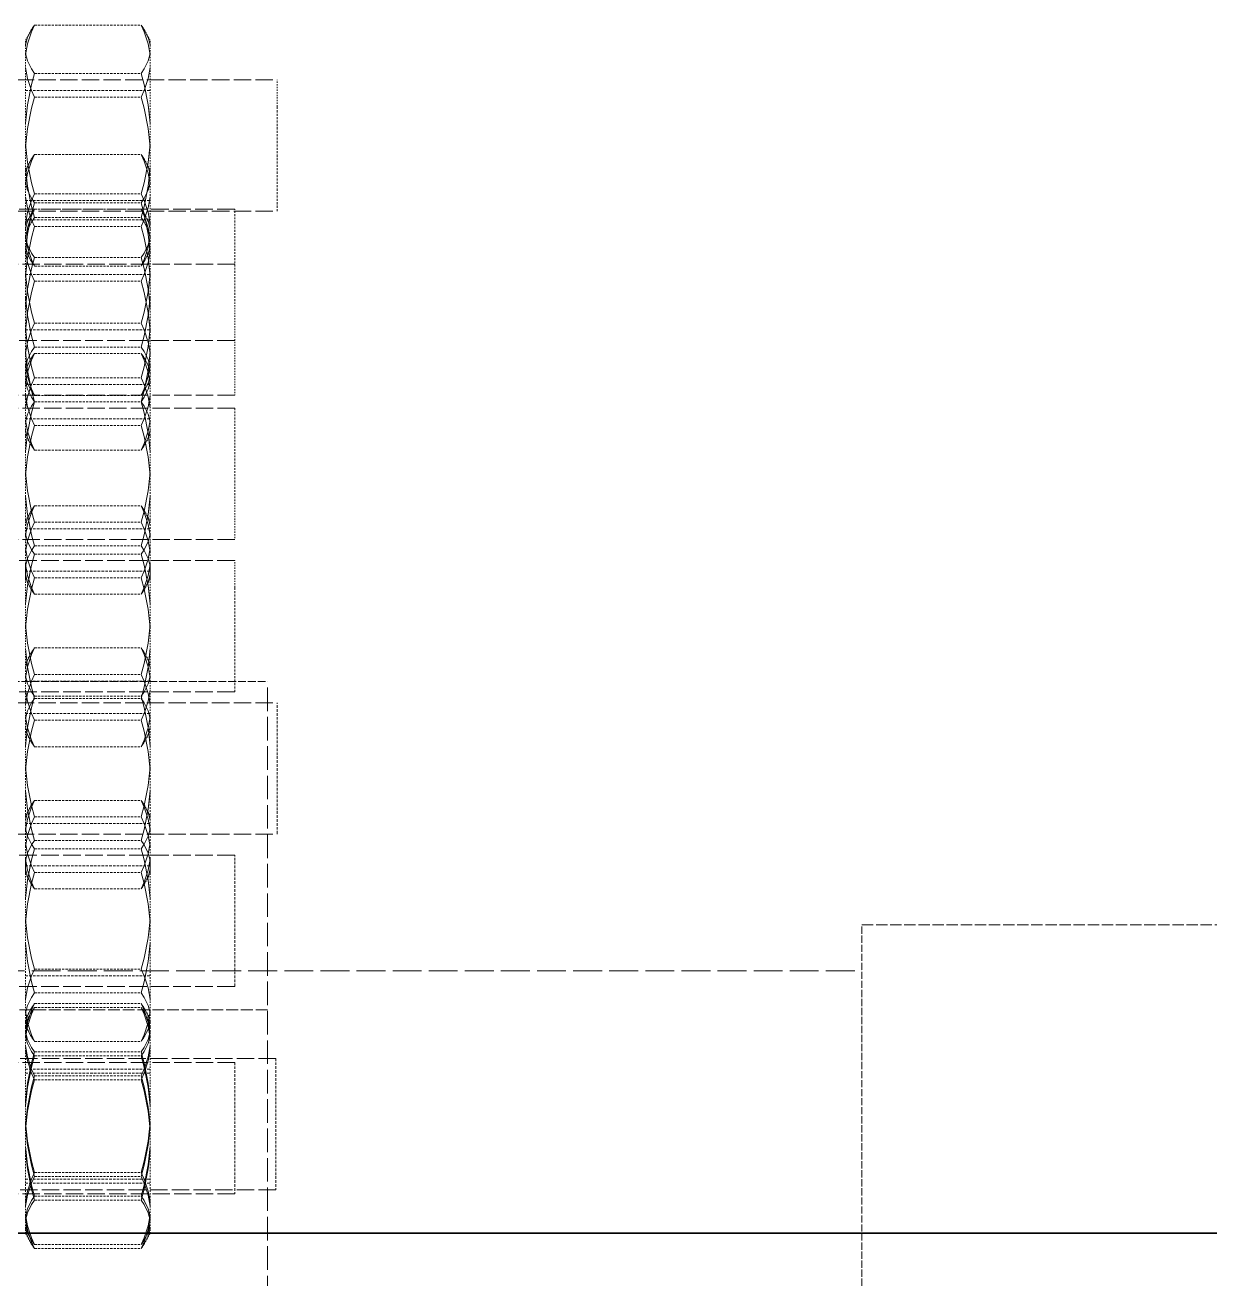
# Model space of a CAD drawing. Header units: millimetres. Extents: x 2913 to 35025, y 2470 to 25178.
# Drawn here: x 14624.5 to 14714.7, y 12056.4 to 12151.9 of the extents above; entities that cross this region are included whole.
import ezdxf

# ---------------------------------------------------------------- set-up
doc = ezdxf.new("R2010")
doc.units = ezdxf.units.MM
doc.linetypes.add('DASHED', pattern=[15, 12, -3])

# ---------------------------------------------------------------- blocks, each defined once
blk = doc.blocks.new('A$C637D7238')
at = {"color": 7, "linetype": 'DASHED', "lineweight": 13, "ltscale": 0.001316}
for p, q in [((224.858, 1364.913), (225.253, 1365.597)), ((234.358, 1364.913), (233.964, 1365.597)), ((224.858, 1355.057), (225.253, 1355.741)), ((234.358, 1355.057), (233.964, 1355.741)), ((224.858, 1350.887), (225.253, 1351.571)), ((234.358, 1350.887), (233.964, 1351.571)), ((224.858, 1348.833), (225.253, 1348.149)), ((234.358, 1348.833), (233.964, 1348.149)), ((224.858, 1339.902), (225.253, 1340.586)), ((234.358, 1339.902), (233.964, 1340.586)), ((224.858, 1338.977), (225.253, 1338.293)), ((234.358, 1338.977), (233.964, 1338.293)), ((224.858, 1334.807), (225.253, 1334.123)), ((234.358, 1334.807), (233.964, 1334.123)), ((224.858, 1328.286), (225.253, 1328.97)), ((234.358, 1328.286), (233.964, 1328.97)), ((224.858, 1323.822), (225.253, 1323.138)), ((234.358, 1323.822), (233.964, 1323.138)), ((224.858, 1317.459), (225.253, 1318.143)), ((234.358, 1317.459), (233.964, 1318.143)), ((224.858, 1312.206), (225.253, 1311.522)), ((234.358, 1312.206), (233.964, 1311.522)), ((224.858, 1305.841), (225.253, 1306.525)), ((234.358, 1305.841), (233.964, 1306.525)), ((224.858, 1301.378), (225.253, 1300.694)), ((234.358, 1301.378), (233.964, 1300.694)), ((224.858, 1290.36), (225.253, 1291.044)), ((224.858, 1290.055), (225.253, 1290.739)), ((234.358, 1290.36), (233.964, 1291.044)), ((234.358, 1290.055), (233.964, 1290.739)), ((224.858, 1289.76), (225.253, 1289.076)), ((234.358, 1289.76), (233.964, 1289.076)), ((224.858, 1274.28), (225.253, 1273.596)), ((224.858, 1273.975), (225.253, 1273.291)), ((234.358, 1274.28), (233.964, 1273.596)), ((234.358, 1273.975), (233.964, 1273.291))]:
    blk.add_line(p, q, dxfattribs=at)
at = {"color": 7, "linetype": 'DASHED', "lineweight": 13, "ltscale": 0.013529}
for p, q in [((225.55, 1366.051), (233.667, 1366.051)), ((225.55, 1362.367), (233.667, 1362.367)), ((225.55, 1360.557), (233.667, 1360.557)), ((225.55, 1356.195), (233.667, 1356.195)), ((225.55, 1353.189), (233.667, 1353.189)), ((225.55, 1352.511), (233.667, 1352.511)), ((225.55, 1352.026), (233.667, 1352.026)), ((225.55, 1351.379), (233.667, 1351.379)), ((225.55, 1350.701), (233.667, 1350.701)), ((225.55, 1348.342), (233.667, 1348.342)), ((225.55, 1347.694), (233.667, 1347.694)), ((225.55, 1346.531), (233.667, 1346.531)), ((225.55, 1343.333), (233.667, 1343.333)), ((225.55, 1341.523), (233.667, 1341.523)), ((225.55, 1341.04), (233.667, 1341.04)), ((225.55, 1339.163), (233.667, 1339.163)), ((225.55, 1337.839), (233.667, 1337.839)), ((225.55, 1337.356), (233.667, 1337.356)), ((225.55, 1337.353), (233.667, 1337.353)), ((225.55, 1335.546), (233.667, 1335.546)), ((225.55, 1333.669), (233.667, 1333.669)), ((225.55, 1329.425), (233.667, 1329.425)), ((225.55, 1328.178), (233.667, 1328.178)), ((225.55, 1326.368), (233.667, 1326.368)), ((225.55, 1325.74), (233.667, 1325.74)), ((225.55, 1323.93), (233.667, 1323.93)), ((225.55, 1322.684), (233.667, 1322.684)), ((225.55, 1318.597), (233.667, 1318.597)), ((225.55, 1316.562), (233.667, 1316.562)), ((225.55, 1314.913), (233.667, 1314.913)), ((225.55, 1314.752), (233.667, 1314.752)), ((225.55, 1313.103), (233.667, 1313.103)), ((225.55, 1311.068), (233.667, 1311.068)), ((225.55, 1306.979), (233.667, 1306.979)), ((225.55, 1305.734), (233.667, 1305.734)), ((225.55, 1303.924), (233.667, 1303.924)), ((225.55, 1303.295), (233.667, 1303.295)), ((225.55, 1301.485), (233.667, 1301.485)), ((225.55, 1300.24), (233.667, 1300.24)), ((225.55, 1294.116), (233.667, 1294.116)), ((225.55, 1292.306), (233.667, 1292.306)), ((225.55, 1291.498), (233.667, 1291.498)), ((225.55, 1291.193), (233.667, 1291.193)), ((225.55, 1288.622), (233.667, 1288.622)), ((225.55, 1287.814), (233.667, 1287.814)), ((225.55, 1287.509), (233.667, 1287.509)), ((225.55, 1286.004), (233.667, 1286.004)), ((225.55, 1285.699), (233.667, 1285.699)), ((225.55, 1278.636), (233.667, 1278.636)), ((225.55, 1278.331), (233.667, 1278.331)), ((225.55, 1276.826), (233.667, 1276.826)), ((225.55, 1276.521), (233.667, 1276.521)), ((225.55, 1273.142), (233.667, 1273.142)), ((225.55, 1272.837), (233.667, 1272.837))]:
    blk.add_line(p, q, dxfattribs=at)
at = {"color": 7, "linetype": 'DASHED', "lineweight": 13, "ltscale": 0.000639343}
for p, q in [((224.858, 1364.529), (224.858, 1364.913)), ((234.358, 1364.529), (234.358, 1364.913)), ((224.858, 1354.674), (224.858, 1355.057)), ((234.358, 1354.674), (234.358, 1355.057)), ((224.858, 1339.519), (224.858, 1339.902)), ((234.358, 1339.519), (234.358, 1339.902))]:
    blk.add_line(p, q, dxfattribs=at)
at = {"color": 7, "linetype": 'DASHED', "lineweight": 13, "ltscale": 0.001068}
for p, q in [((224.858, 1364.529), (224.858, 1363.889)), ((234.358, 1364.529), (234.358, 1363.889)), ((224.858, 1354.674), (224.858, 1354.033)), ((234.358, 1354.674), (234.358, 1354.033)), ((224.858, 1339.519), (224.858, 1338.878)), ((234.358, 1339.519), (234.358, 1338.878))]:
    blk.add_line(p, q, dxfattribs=at)
at = {"color": 7, "linetype": 'DASHED', "lineweight": 13, "ltscale": 0.008855}
for p, q in [((224.858, 1358.576), (224.858, 1363.889)), ((234.358, 1358.576), (234.358, 1363.889)), ((224.858, 1348.72), (224.858, 1354.033)), ((234.358, 1348.72), (234.358, 1354.033)), ((224.858, 1333.565), (224.858, 1338.878)), ((234.358, 1333.565), (234.358, 1338.878)), ((224.858, 1311.121), (224.858, 1316.434)), ((234.358, 1311.121), (234.358, 1316.434)), ((224.858, 1283.718), (224.858, 1289.031)), ((234.358, 1283.718), (234.358, 1289.031))]:
    blk.add_line(p, q, dxfattribs=at)
at = {"color": 7, "linetype": 'DASHED', "lineweight": 13, "ltscale": 0.11017}
for p, q in [((177.923, 1361.873), (244.025, 1361.873)), ((177.923, 1351.873), (244.025, 1351.873)), ((177.923, 1314.418), (244.025, 1314.418)), ((177.923, 1304.418), (244.025, 1304.418))]:
    blk.add_line(p, q, dxfattribs=at)
at = {"color": 7, "linetype": 'DASHED', "lineweight": 13, "ltscale": 0.003377}
for p, q in [((244.025, 1359.847), (244.025, 1361.873)), ((240.801, 1323.22), (240.801, 1325.246))]:
    blk.add_line(p, q, dxfattribs=at)
at = {"color": 7, "linetype": 'DASHED', "lineweight": 13, "ltscale": 0.015833}
for p, q in [((224.858, 1361.061), (234.358, 1361.061)), ((224.858, 1352.685), (234.358, 1352.685)), ((224.858, 1351.205), (234.358, 1351.205)), ((224.858, 1347.035), (234.358, 1347.035)), ((224.858, 1342.829), (234.358, 1342.829)), ((224.858, 1338.659), (234.358, 1338.659)), ((224.858, 1336.05), (234.358, 1336.05)), ((224.858, 1327.674), (234.358, 1327.674)), ((224.858, 1324.434), (234.358, 1324.434)), ((224.858, 1316.058), (234.358, 1316.058)), ((224.858, 1313.606), (234.358, 1313.606)), ((224.858, 1305.23), (234.358, 1305.23)), ((224.858, 1301.989), (234.358, 1301.989)), ((224.858, 1293.613), (234.358, 1293.613)), ((224.858, 1286.508), (234.358, 1286.508)), ((224.858, 1286.203), (234.358, 1286.203)), ((224.858, 1278.132), (234.358, 1278.132)), ((224.858, 1277.827), (234.358, 1277.827))]:
    blk.add_line(p, q, dxfattribs=at)
at = {"color": 7, "linetype": 'DASHED', "lineweight": 13, "ltscale": 0.01329}
for p, q in [((244.025, 1351.873), (244.025, 1359.847)), ((240.801, 1315.246), (240.801, 1323.22))]:
    blk.add_line(p, q, dxfattribs=at)
at = {"color": 7, "linetype": 'DASHED', "lineweight": 13, "ltscale": 0.00266}
for p, q in [((224.858, 1358.576), (224.858, 1356.98)), ((234.358, 1358.576), (234.358, 1356.98)), ((224.858, 1348.72), (224.858, 1347.124)), ((234.358, 1348.72), (234.358, 1347.124)), ((224.858, 1333.565), (224.858, 1331.969)), ((234.358, 1333.565), (234.358, 1331.969)), ((224.858, 1321.949), (224.858, 1320.353)), ((234.358, 1321.949), (234.358, 1320.353)), ((224.858, 1311.121), (224.858, 1309.526)), ((234.358, 1311.121), (234.358, 1309.526)), ((224.858, 1283.718), (224.858, 1282.122)), ((234.358, 1283.718), (234.358, 1282.122))]:
    blk.add_line(p, q, dxfattribs=at)
at = {"color": 7, "linetype": 'DASHED', "lineweight": 13, "ltscale": 0.003204}
for p, q in [((224.858, 1355.057), (224.858, 1356.98)), ((234.358, 1355.057), (234.358, 1356.98))]:
    blk.add_line(p, q, dxfattribs=at)
at = {"color": 7, "linetype": 'DASHED', "lineweight": 13, "ltscale": 0.111667}
for p, q in [((240.801, 1352.017), (173.801, 1352.017)), ((240.801, 1342.017), (173.801, 1342.017)), ((240.801, 1325.246), (173.801, 1325.246)), ((240.801, 1315.246), (173.801, 1315.246)), ((240.801, 1302.801), (173.801, 1302.801)), ((240.801, 1292.801), (173.801, 1292.801))]:
    blk.add_line(p, q, dxfattribs=at)
at = {"color": 7, "linetype": 'DASHED', "lineweight": 13, "ltscale": 0.011657}
for p, q in [((240.801, 1345.023), (240.801, 1352.017)), ((240.801, 1336.862), (240.801, 1329.868))]:
    blk.add_line(p, q, dxfattribs=at)
at = {"color": 7, "linetype": 'DASHED', "lineweight": 13, "ltscale": 0.11}
for p, q in [((240.801, 1347.847), (174.801, 1347.847)), ((240.801, 1337.847), (174.801, 1337.847)), ((240.801, 1336.862), (174.801, 1336.862)), ((240.801, 1326.862), (174.801, 1326.862)), ((240.801, 1287.015), (174.801, 1287.015)), ((243.922, 1287.32), (177.923, 1287.32)), ((243.922, 1277.32), (177.923, 1277.32)), ((240.801, 1277.015), (174.801, 1277.015))]:
    blk.add_line(p, q, dxfattribs=at)
at = {"color": 7, "linetype": 'DASHED', "lineweight": 13, "ltscale": 0.010101}
for p, q in [((224.858, 1341.064), (224.858, 1347.124)), ((234.358, 1341.064), (234.358, 1347.124)), ((224.858, 1325.908), (224.858, 1331.969)), ((234.358, 1325.908), (234.358, 1331.969)), ((224.858, 1303.465), (224.858, 1309.526)), ((234.358, 1303.465), (234.358, 1309.526)), ((224.858, 1291.847), (224.858, 1297.908)), ((234.358, 1291.847), (234.358, 1297.908)), ((224.858, 1276.061), (224.858, 1282.122)), ((234.358, 1276.061), (234.358, 1282.122))]:
    blk.add_line(p, q, dxfattribs=at)
at = {"color": 7, "linetype": 'DASHED', "lineweight": 13, "ltscale": 0.00501}
for p, q in [((240.801, 1342.017), (240.801, 1345.023)), ((240.801, 1329.868), (240.801, 1326.862))]:
    blk.add_line(p, q, dxfattribs=at)
at = {"color": 7, "linetype": 'DASHED', "lineweight": 13, "ltscale": 0.007101}
blk.add_line((240.801, 1342.108), (240.801, 1337.847), dxfattribs=at)
at = {"color": 7, "linetype": 'DASHED', "lineweight": 13, "ltscale": 0.001592}
for p, q in [((224.858, 1341.064), (224.858, 1340.108)), ((234.358, 1341.064), (234.358, 1340.108)), ((224.858, 1325.908), (224.858, 1324.953)), ((234.358, 1325.908), (234.358, 1324.953)), ((224.858, 1303.465), (224.858, 1302.51)), ((234.358, 1303.465), (234.358, 1302.51)), ((224.858, 1291.847), (224.858, 1290.892)), ((234.358, 1291.847), (234.358, 1290.892)), ((224.858, 1276.061), (224.858, 1275.106)), ((234.358, 1276.061), (234.358, 1275.106))]:
    blk.add_line(p, q, dxfattribs=at)
at = {"color": 7, "linetype": 'DASHED', "lineweight": 13, "ltscale": 0.000343704}
for p, q in [((224.858, 1339.902), (224.858, 1340.108)), ((234.358, 1339.902), (234.358, 1340.108))]:
    blk.add_line(p, q, dxfattribs=at)
at = {"color": 7, "linetype": 'DASHED', "lineweight": 13, "ltscale": 0.005132}
for p, q in [((224.858, 1321.949), (224.858, 1325.028)), ((234.358, 1321.949), (234.358, 1325.028)), ((224.858, 1299.503), (224.858, 1302.583)), ((234.358, 1299.503), (234.358, 1302.583))]:
    blk.add_line(p, q, dxfattribs=at)
at = {"color": 7, "linetype": 'DASHED', "lineweight": 13, "ltscale": 0.001886}
for p, q in [((224.858, 1323.822), (224.858, 1324.953)), ((234.358, 1323.822), (234.358, 1324.953)), ((224.858, 1301.378), (224.858, 1302.51)), ((234.358, 1301.378), (234.358, 1302.51)), ((224.858, 1289.76), (224.858, 1290.892)), ((234.358, 1289.76), (234.358, 1290.892)), ((224.858, 1273.975), (224.858, 1275.106)), ((234.358, 1273.975), (234.358, 1275.106))]:
    blk.add_line(p, q, dxfattribs=at)
at = {"color": 7, "linetype": 'DASHED', "lineweight": 13, "ltscale": 0.004825}
for p, q in [((224.858, 1317.458), (224.858, 1320.353)), ((234.358, 1317.458), (234.358, 1320.353))]:
    blk.add_line(p, q, dxfattribs=at)
at = {"color": 7, "linetype": 'DASHED', "lineweight": 13, "ltscale": 0.000639725}
for p, q in [((224.858, 1317.075), (224.858, 1317.459)), ((234.358, 1317.075), (234.358, 1317.459))]:
    blk.add_line(p, q, dxfattribs=at)
at = {"color": 7, "linetype": 'DASHED', "lineweight": 13, "ltscale": 0.001067}
for p, q in [((224.858, 1317.075), (224.858, 1316.434)), ((234.358, 1317.075), (234.358, 1316.434)), ((224.858, 1289.671), (224.858, 1289.031)), ((234.358, 1289.671), (234.358, 1289.031))]:
    blk.add_line(p, q, dxfattribs=at)
at = {"color": 7, "linetype": 'DASHED', "lineweight": 13, "ltscale": 0.05}
blk.add_line((213.301, 1316.03), (243.301, 1316.03), dxfattribs=at)
at = {"color": 7, "linetype": 'DASHED', "lineweight": 13, "ltscale": 0.149374}
blk.add_line((243.301, 1226.405), (243.301, 1316.03), dxfattribs=at)
at = {"color": 7, "linetype": 'DASHED', "lineweight": 13, "ltscale": 0.016613}
for p, q in [((244.025, 1304.451), (244.025, 1314.418)), ((240.801, 1292.833), (240.801, 1302.801)), ((240.801, 1287.015), (240.801, 1277.047)), ((243.922, 1287.32), (243.922, 1277.352))]:
    blk.add_line(p, q, dxfattribs=at)
at = {"color": 7, "linetype": 'DASHED', "lineweight": 13, "ltscale": 5.37872e-05}
for p, q in [((244.025, 1304.418), (244.025, 1304.451)), ((243.922, 1277.352), (243.922, 1277.32)), ((240.801, 1277.047), (240.801, 1277.015))]:
    blk.add_line(p, q, dxfattribs=at)
at = {"color": 7, "linetype": 'DASHED', "lineweight": 13, "ltscale": 0.002659}
for p, q in [((224.858, 1299.503), (224.858, 1297.908)), ((234.358, 1299.503), (234.358, 1297.908))]:
    blk.add_line(p, q, dxfattribs=at)
at = {"color": 7, "linetype": 'DASHED', "lineweight": 13, "ltscale": 0.045833}
blk.add_line((288.583, 1270), (288.583, 1297.5), dxfattribs=at)
at = {"color": 7, "linetype": 'DASHED', "lineweight": 13, "ltscale": 0.071667}
blk.add_line((288.583, 1297.5), (331.583, 1297.5), dxfattribs=at)
at = {"color": 7, "linetype": 'DASHED', "lineweight": 13, "ltscale": 0.183333}
blk.add_line((178.583, 1294), (288.583, 1294), dxfattribs=at)
at = {"color": 7, "linetype": 'DASHED', "lineweight": 13, "ltscale": 5.34058e-05}
blk.add_line((240.801, 1292.801), (240.801, 1292.833), dxfattribs=at)
at = {"color": 7, "linetype": 'DASHED', "lineweight": 13, "ltscale": 0.075}
blk.add_line((243.301, 1291.03), (198.301, 1291.03), dxfattribs=at)
at = {"color": 7, "linetype": 'DASHED', "lineweight": 13, "ltscale": 0.000148392}
for p, q in [((224.858, 1289.671), (224.858, 1289.76)), ((234.358, 1289.671), (234.358, 1289.76))]:
    blk.add_line(p, q, dxfattribs=at)
at = {"color": 7, "lineweight": 35}
blk.add_line((52.999, 1274), (836.999, 1274), dxfattribs=at)
at = {"color": 7, "linetype": 'DASHED', "lineweight": 13}
for points in [[(224.858, 1363.782), (225.009, 1364.621), (225.321, 1365.543), (225.55, 1366.051)], [(224.858, 1364.529), (224.99, 1365.042), (225.253, 1365.597)], [(234.358, 1363.782), (234.208, 1364.621), (233.896, 1365.543), (233.667, 1366.051)], [(234.358, 1364.529), (234.227, 1365.042), (233.964, 1365.597)], [(224.858, 1363.889), (225.009, 1363.326), (225.321, 1362.708), (225.55, 1362.367)], [(234.358, 1363.889), (234.208, 1363.326), (233.896, 1362.708), (233.667, 1362.367)], [(224.858, 1362.827), (225.009, 1361.987), (225.321, 1361.065), (225.55, 1360.557)], [(224.858, 1358.576), (225.009, 1359.978), (225.321, 1361.518), (225.55, 1362.367)], [(234.358, 1362.827), (234.208, 1361.987), (233.896, 1361.065), (233.667, 1360.557)], [(234.358, 1358.576), (234.208, 1359.978), (233.896, 1361.518), (233.667, 1362.367)], [(224.858, 1356.766), (225.009, 1358.168), (225.321, 1359.708), (225.55, 1360.557)], [(234.358, 1356.766), (234.208, 1358.168), (233.896, 1359.708), (233.667, 1360.557)], [(224.858, 1356.98), (225.009, 1355.578), (225.321, 1354.037), (225.55, 1353.189)], [(234.358, 1356.98), (234.208, 1355.578), (233.896, 1354.037), (233.667, 1353.189)], [(224.858, 1353.926), (225.009, 1354.766), (225.321, 1355.687), (225.55, 1356.195)], [(224.858, 1354.674), (224.99, 1355.186), (225.253, 1355.741)], [(234.358, 1353.926), (234.208, 1354.766), (233.896, 1355.687), (233.667, 1356.195)], [(234.358, 1354.674), (234.227, 1355.186), (233.964, 1355.741)], [(224.858, 1355.17), (225.009, 1353.767), (225.321, 1352.227), (225.55, 1351.379)], [(234.358, 1355.17), (234.208, 1353.767), (233.896, 1352.227), (233.667, 1351.379)], [(224.858, 1354.033), (225.009, 1353.47), (225.321, 1352.852), (225.55, 1352.511)], [(234.358, 1354.033), (234.208, 1353.47), (233.896, 1352.852), (233.667, 1352.511)], [(224.858, 1350.919), (225.009, 1351.759), (225.321, 1352.681), (225.55, 1353.189)], [(224.858, 1352.971), (225.009, 1352.131), (225.321, 1351.209), (225.55, 1350.701)], [(234.358, 1350.919), (234.208, 1351.759), (233.896, 1352.681), (233.667, 1353.189)], [(234.358, 1352.971), (234.208, 1352.131), (233.896, 1351.209), (233.667, 1350.701)], [(224.858, 1348.72), (225.009, 1350.122), (225.321, 1351.663), (225.55, 1352.511)], [(224.858, 1349.756), (225.009, 1350.596), (225.321, 1351.517), (225.55, 1352.026)], [(234.358, 1348.72), (234.208, 1350.122), (233.896, 1351.663), (233.667, 1352.511)], [(234.358, 1349.756), (234.208, 1350.596), (233.896, 1351.517), (233.667, 1352.026)], [(224.858, 1350.504), (224.99, 1351.016), (225.253, 1351.571)], [(224.858, 1349.857), (225.009, 1350.42), (225.321, 1351.038), (225.55, 1351.379)], [(234.358, 1349.857), (234.208, 1350.42), (233.896, 1351.038), (233.667, 1351.379)], [(234.358, 1350.504), (234.227, 1351.016), (233.964, 1351.571)], [(224.858, 1346.91), (225.009, 1348.312), (225.321, 1349.853), (225.55, 1350.701)], [(224.858, 1349.964), (225.009, 1349.125), (225.321, 1348.203), (225.55, 1347.694)], [(224.858, 1349.863), (225.009, 1349.3), (225.321, 1348.682), (225.55, 1348.342)], [(234.358, 1346.91), (234.208, 1348.312), (233.896, 1349.853), (233.667, 1350.701)], [(234.358, 1349.964), (234.208, 1349.125), (233.896, 1348.203), (233.667, 1347.694)], [(234.358, 1349.863), (234.208, 1349.3), (233.896, 1348.682), (233.667, 1348.342)], [(224.858, 1349.216), (224.99, 1348.704), (225.253, 1348.149)], [(234.358, 1349.216), (234.227, 1348.704), (233.964, 1348.149)], [(224.858, 1348.801), (225.009, 1347.961), (225.321, 1347.039), (225.55, 1346.531)], [(224.858, 1344.55), (225.009, 1345.953), (225.321, 1347.493), (225.55, 1348.342)], [(234.358, 1348.801), (234.208, 1347.961), (233.896, 1347.039), (233.667, 1346.531)], [(234.358, 1344.55), (234.208, 1345.953), (233.896, 1347.493), (233.667, 1348.342)], [(224.858, 1347.124), (225.009, 1345.722), (225.321, 1344.182), (225.55, 1343.333)], [(234.358, 1347.124), (234.208, 1345.722), (233.896, 1344.182), (233.667, 1343.333)], [(224.858, 1342.74), (225.009, 1344.142), (225.321, 1345.683), (225.55, 1346.531)], [(234.358, 1342.74), (234.208, 1344.142), (233.896, 1345.683), (233.667, 1346.531)], [(224.858, 1345.314), (225.009, 1343.912), (225.321, 1342.372), (225.55, 1341.523)], [(234.358, 1345.314), (234.208, 1343.912), (233.896, 1342.372), (233.667, 1341.523)], [(224.858, 1341.064), (225.009, 1341.903), (225.321, 1342.825), (225.55, 1343.333)], [(234.358, 1341.064), (234.208, 1341.903), (233.896, 1342.825), (233.667, 1343.333)], [(224.858, 1342.954), (225.009, 1341.552), (225.321, 1340.012), (225.55, 1339.163)], [(234.358, 1342.954), (234.208, 1341.552), (233.896, 1340.012), (233.667, 1339.163)], [(224.858, 1340.001), (225.009, 1340.564), (225.321, 1341.182), (225.55, 1341.523)], [(234.358, 1340.001), (234.208, 1340.564), (233.896, 1341.182), (233.667, 1341.523)], [(224.858, 1341.144), (225.009, 1339.742), (225.321, 1338.202), (225.55, 1337.353)], [(224.858, 1338.771), (225.009, 1339.61), (225.321, 1340.532), (225.55, 1341.04)], [(224.858, 1339.519), (224.99, 1340.031), (225.253, 1340.586)], [(234.358, 1341.144), (234.208, 1339.742), (233.896, 1338.202), (233.667, 1337.353)], [(234.358, 1338.771), (234.208, 1339.61), (233.896, 1340.532), (233.667, 1341.04)], [(234.358, 1339.519), (234.227, 1340.031), (233.964, 1340.586)], [(224.858, 1340.108), (225.009, 1339.269), (225.321, 1338.347), (225.55, 1337.839)], [(224.858, 1339.361), (224.99, 1338.848), (225.253, 1338.293)], [(234.358, 1340.108), (234.208, 1339.269), (233.896, 1338.347), (233.667, 1337.839)], [(234.358, 1339.361), (234.227, 1338.848), (233.964, 1338.293)], [(224.858, 1336.894), (225.009, 1337.733), (225.321, 1338.655), (225.55, 1339.163)], [(224.858, 1338.878), (225.009, 1338.315), (225.321, 1337.697), (225.55, 1337.356)], [(234.358, 1336.894), (234.208, 1337.733), (233.896, 1338.655), (233.667, 1339.163)], [(234.358, 1338.878), (234.208, 1338.315), (233.896, 1337.697), (233.667, 1337.356)], [(224.858, 1337.816), (225.009, 1336.976), (225.321, 1336.054), (225.55, 1335.546)], [(234.358, 1337.816), (234.208, 1336.976), (233.896, 1336.054), (233.667, 1335.546)], [(224.858, 1333.565), (225.009, 1334.967), (225.321, 1336.507), (225.55, 1337.356)], [(224.858, 1335.831), (225.009, 1336.394), (225.321, 1337.012), (225.55, 1337.353)], [(234.358, 1333.565), (234.208, 1334.967), (233.896, 1336.507), (233.667, 1337.356)], [(234.358, 1335.831), (234.208, 1336.394), (233.896, 1337.012), (233.667, 1337.353)], [(224.858, 1335.938), (225.009, 1335.099), (225.321, 1334.177), (225.55, 1333.669)], [(224.858, 1331.755), (225.009, 1333.157), (225.321, 1334.697), (225.55, 1335.546)], [(234.358, 1335.938), (234.208, 1335.099), (233.896, 1334.177), (233.667, 1333.669)], [(234.358, 1331.755), (234.208, 1333.157), (233.896, 1334.697), (233.667, 1335.546)], [(224.858, 1335.191), (224.99, 1334.678), (225.253, 1334.123)], [(234.358, 1335.191), (234.227, 1334.678), (233.964, 1334.123)], [(224.858, 1331.969), (225.009, 1330.567), (225.321, 1329.027), (225.55, 1328.178)], [(234.358, 1331.969), (234.208, 1330.567), (233.896, 1329.027), (233.667, 1328.178)], [(224.858, 1330.159), (225.009, 1328.757), (225.321, 1327.217), (225.55, 1326.368)], [(234.358, 1330.159), (234.208, 1328.757), (233.896, 1327.217), (233.667, 1326.368)], [(224.858, 1327.155), (225.009, 1327.995), (225.321, 1328.917), (225.55, 1329.425)], [(224.858, 1327.903), (224.99, 1328.415), (225.253, 1328.97)], [(234.358, 1327.155), (234.208, 1327.995), (233.896, 1328.917), (233.667, 1329.425)], [(234.358, 1327.903), (234.227, 1328.415), (233.964, 1328.97)], [(224.858, 1325.908), (225.009, 1326.748), (225.321, 1327.67), (225.55, 1328.178)], [(234.358, 1325.908), (234.208, 1326.748), (233.896, 1327.67), (233.667, 1328.178)], [(224.858, 1327.262), (225.009, 1326.699), (225.321, 1326.081), (225.55, 1325.74)], [(234.358, 1327.262), (234.208, 1326.699), (233.896, 1326.081), (233.667, 1325.74)], [(224.858, 1324.846), (225.009, 1325.409), (225.321, 1326.027), (225.55, 1326.368)], [(224.858, 1326.2), (225.009, 1325.36), (225.321, 1324.438), (225.55, 1323.93)], [(234.358, 1324.846), (234.208, 1325.409), (233.896, 1326.027), (233.667, 1326.368)], [(234.358, 1326.2), (234.208, 1325.36), (233.896, 1324.438), (233.667, 1323.93)], [(224.858, 1321.949), (225.009, 1323.352), (225.321, 1324.892), (225.55, 1325.74)], [(234.358, 1321.949), (234.208, 1323.352), (233.896, 1324.892), (233.667, 1325.74)], [(224.858, 1324.953), (225.009, 1324.114), (225.321, 1323.192), (225.55, 1322.684)], [(224.858, 1324.205), (224.99, 1323.693), (225.253, 1323.138)], [(234.358, 1324.953), (234.208, 1324.114), (233.896, 1323.192), (233.667, 1322.684)], [(234.358, 1324.205), (234.227, 1323.693), (233.964, 1323.138)], [(224.858, 1320.139), (225.009, 1321.542), (225.321, 1323.082), (225.55, 1323.93)], [(234.358, 1320.139), (234.208, 1321.542), (233.896, 1323.082), (233.667, 1323.93)], [(224.858, 1320.353), (225.009, 1318.951), (225.321, 1317.411), (225.55, 1316.562)], [(234.358, 1320.353), (234.208, 1318.951), (233.896, 1317.411), (233.667, 1316.562)], [(224.858, 1316.327), (225.009, 1317.167), (225.321, 1318.089), (225.55, 1318.597)], [(224.858, 1318.543), (225.009, 1317.141), (225.321, 1315.601), (225.55, 1314.752)], [(234.358, 1316.327), (234.208, 1317.167), (233.896, 1318.089), (233.667, 1318.597)], [(234.358, 1318.543), (234.208, 1317.141), (233.896, 1315.601), (233.667, 1314.752)], [(224.858, 1317.075), (224.99, 1317.587), (225.253, 1318.143)], [(234.358, 1317.075), (234.227, 1317.587), (233.964, 1318.143)], [(224.858, 1314.293), (225.009, 1315.132), (225.321, 1316.054), (225.55, 1316.562)], [(224.858, 1316.434), (225.009, 1315.871), (225.321, 1315.253), (225.55, 1314.913)], [(234.358, 1314.293), (234.208, 1315.132), (233.896, 1316.054), (233.667, 1316.562)], [(234.358, 1316.434), (234.208, 1315.871), (233.896, 1315.253), (233.667, 1314.913)], [(224.858, 1315.372), (225.009, 1314.533), (225.321, 1313.611), (225.55, 1313.103)], [(224.858, 1311.121), (225.009, 1312.524), (225.321, 1314.064), (225.55, 1314.913)], [(224.858, 1313.23), (225.009, 1313.793), (225.321, 1314.411), (225.55, 1314.752)], [(234.358, 1315.372), (234.208, 1314.533), (233.896, 1313.611), (233.667, 1313.103)], [(234.358, 1311.121), (234.208, 1312.524), (233.896, 1314.064), (233.667, 1314.913)], [(234.358, 1313.23), (234.208, 1313.793), (233.896, 1314.411), (233.667, 1314.752)], [(224.858, 1313.337), (225.009, 1312.498), (225.321, 1311.576), (225.55, 1311.068)], [(224.858, 1309.311), (225.009, 1310.714), (225.321, 1312.254), (225.55, 1313.103)], [(224.858, 1312.59), (224.99, 1312.077), (225.253, 1311.522)], [(234.358, 1313.337), (234.208, 1312.498), (233.896, 1311.576), (233.667, 1311.068)], [(234.358, 1309.311), (234.208, 1310.714), (233.896, 1312.254), (233.667, 1313.103)], [(234.358, 1312.59), (234.227, 1312.077), (233.964, 1311.522)], [(224.858, 1309.526), (225.009, 1308.123), (225.321, 1306.583), (225.55, 1305.734)], [(234.358, 1309.526), (234.208, 1308.123), (233.896, 1306.583), (233.667, 1305.734)], [(224.858, 1307.716), (225.009, 1306.313), (225.321, 1304.773), (225.55, 1303.924)], [(224.858, 1304.71), (225.009, 1305.549), (225.321, 1306.471), (225.55, 1306.979)], [(234.358, 1307.716), (234.208, 1306.313), (233.896, 1304.773), (233.667, 1303.924)], [(234.358, 1304.71), (234.208, 1305.549), (233.896, 1306.471), (233.667, 1306.979)], [(224.858, 1305.457), (224.99, 1305.97), (225.253, 1306.525)], [(234.358, 1305.457), (234.227, 1305.97), (233.964, 1306.525)], [(224.858, 1303.465), (225.009, 1304.304), (225.321, 1305.226), (225.55, 1305.734)], [(234.358, 1303.465), (234.208, 1304.304), (233.896, 1305.226), (233.667, 1305.734)], [(224.858, 1304.817), (225.009, 1304.254), (225.321, 1303.635), (225.55, 1303.295)], [(234.358, 1304.817), (234.208, 1304.254), (233.896, 1303.635), (233.667, 1303.295)], [(224.858, 1302.402), (225.009, 1302.965), (225.321, 1303.584), (225.55, 1303.924)], [(224.858, 1303.754), (225.009, 1302.915), (225.321, 1301.993), (225.55, 1301.485)], [(224.858, 1299.503), (225.009, 1300.906), (225.321, 1302.446), (225.55, 1303.295)], [(234.358, 1302.402), (234.208, 1302.965), (233.896, 1303.584), (233.667, 1303.924)], [(234.358, 1303.754), (234.208, 1302.915), (233.896, 1301.993), (233.667, 1301.485)], [(234.358, 1299.503), (234.208, 1300.906), (233.896, 1302.446), (233.667, 1303.295)], [(224.858, 1302.51), (225.009, 1301.67), (225.321, 1300.748), (225.55, 1300.24)], [(234.358, 1302.51), (234.208, 1301.67), (233.896, 1300.748), (233.667, 1300.24)], [(224.858, 1301.762), (224.99, 1301.25), (225.253, 1300.694)], [(224.858, 1297.693), (225.009, 1299.096), (225.321, 1300.636), (225.55, 1301.485)], [(234.358, 1297.693), (234.208, 1299.096), (233.896, 1300.636), (233.667, 1301.485)], [(234.358, 1301.762), (234.227, 1301.25), (233.964, 1300.694)], [(224.858, 1297.908), (225.009, 1296.505), (225.321, 1294.965), (225.55, 1294.116)], [(234.358, 1297.908), (234.208, 1296.505), (233.896, 1294.965), (233.667, 1294.116)], [(224.858, 1296.098), (225.009, 1294.695), (225.321, 1293.155), (225.55, 1292.306)], [(234.358, 1296.098), (234.208, 1294.695), (233.896, 1293.155), (233.667, 1292.306)], [(224.858, 1291.847), (225.009, 1292.687), (225.321, 1293.609), (225.55, 1294.116)], [(234.358, 1291.847), (234.208, 1292.687), (233.896, 1293.609), (233.667, 1294.116)], [(224.858, 1290.785), (225.009, 1291.348), (225.321, 1291.966), (225.55, 1292.306)], [(234.358, 1290.785), (234.208, 1291.348), (233.896, 1291.966), (233.667, 1292.306)], [(224.858, 1289.229), (225.009, 1290.068), (225.321, 1290.99), (225.55, 1291.498)], [(224.858, 1288.924), (225.009, 1289.763), (225.321, 1290.685), (225.55, 1291.193)], [(224.858, 1289.976), (224.99, 1290.489), (225.253, 1291.044)], [(224.858, 1290.892), (225.009, 1290.052), (225.321, 1289.13), (225.55, 1288.622)], [(224.858, 1289.671), (224.99, 1290.184), (225.253, 1290.739)], [(234.358, 1289.229), (234.208, 1290.068), (233.896, 1290.99), (233.667, 1291.498)], [(234.358, 1288.924), (234.208, 1289.763), (233.896, 1290.685), (233.667, 1291.193)], [(234.358, 1290.892), (234.208, 1290.052), (233.896, 1289.13), (233.667, 1288.622)], [(234.358, 1289.976), (234.227, 1290.489), (233.964, 1291.044)], [(234.358, 1289.671), (234.227, 1290.184), (233.964, 1290.739)], [(224.858, 1290.144), (224.99, 1289.632), (225.253, 1289.076)], [(234.358, 1290.144), (234.227, 1289.632), (233.964, 1289.076)], [(224.858, 1289.336), (225.009, 1288.773), (225.321, 1288.155), (225.55, 1287.814)], [(224.858, 1289.031), (225.009, 1288.468), (225.321, 1287.85), (225.55, 1287.509)], [(234.358, 1289.336), (234.208, 1288.773), (233.896, 1288.155), (233.667, 1287.814)], [(234.358, 1289.031), (234.208, 1288.468), (233.896, 1287.85), (233.667, 1287.509)], [(224.858, 1288.274), (225.009, 1287.434), (225.321, 1286.512), (225.55, 1286.004)], [(224.858, 1287.968), (225.009, 1287.129), (225.321, 1286.207), (225.55, 1285.699)], [(224.858, 1284.023), (225.009, 1285.425), (225.321, 1286.965), (225.55, 1287.814)], [(234.358, 1288.274), (234.208, 1287.434), (233.896, 1286.512), (233.667, 1286.004)], [(234.358, 1287.968), (234.208, 1287.129), (233.896, 1286.207), (233.667, 1285.699)], [(234.358, 1284.023), (234.208, 1285.425), (233.896, 1286.965), (233.667, 1287.814)], [(224.858, 1283.718), (225.009, 1285.12), (225.321, 1286.66), (225.55, 1287.509)], [(234.358, 1283.718), (234.208, 1285.12), (233.896, 1286.66), (233.667, 1287.509)], [(224.858, 1282.213), (225.009, 1283.615), (225.321, 1285.155), (225.55, 1286.004)], [(234.358, 1282.213), (234.208, 1283.615), (233.896, 1285.155), (233.667, 1286.004)], [(224.858, 1281.908), (225.009, 1283.31), (225.321, 1284.85), (225.55, 1285.699)], [(234.358, 1281.908), (234.208, 1283.31), (233.896, 1284.85), (233.667, 1285.699)], [(224.858, 1282.427), (225.009, 1281.025), (225.321, 1279.485), (225.55, 1278.636)], [(224.858, 1282.122), (225.009, 1280.72), (225.321, 1279.18), (225.55, 1278.331)], [(234.358, 1282.427), (234.208, 1281.025), (233.896, 1279.485), (233.667, 1278.636)], [(234.358, 1282.122), (234.208, 1280.72), (233.896, 1279.18), (233.667, 1278.331)], [(224.858, 1280.617), (225.009, 1279.215), (225.321, 1277.674), (225.55, 1276.826)], [(224.858, 1280.312), (225.009, 1278.91), (225.321, 1277.369), (225.55, 1276.521)], [(234.358, 1280.617), (234.208, 1279.215), (233.896, 1277.674), (233.667, 1276.826)], [(234.358, 1280.312), (234.208, 1278.91), (233.896, 1277.369), (233.667, 1276.521)], [(224.858, 1276.366), (225.009, 1277.206), (225.321, 1278.128), (225.55, 1278.636)], [(224.858, 1276.061), (225.009, 1276.901), (225.321, 1277.823), (225.55, 1278.331)], [(234.358, 1276.366), (234.208, 1277.206), (233.896, 1278.128), (233.667, 1278.636)], [(234.358, 1276.061), (234.208, 1276.901), (233.896, 1277.823), (233.667, 1278.331)], [(224.858, 1275.304), (225.009, 1275.867), (225.321, 1276.485), (225.55, 1276.826)], [(224.858, 1274.999), (225.009, 1275.562), (225.321, 1276.18), (225.55, 1276.521)], [(234.358, 1275.304), (234.208, 1275.867), (233.896, 1276.485), (233.667, 1276.826)], [(234.358, 1274.999), (234.208, 1275.562), (233.896, 1276.18), (233.667, 1276.521)], [(224.858, 1275.411), (225.009, 1274.572), (225.321, 1273.65), (225.55, 1273.142)], [(234.358, 1275.411), (234.208, 1274.572), (233.896, 1273.65), (233.667, 1273.142)], [(224.858, 1275.106), (225.009, 1274.267), (225.321, 1273.345), (225.55, 1272.837)], [(224.858, 1274.664), (224.99, 1274.151), (225.253, 1273.596)], [(224.858, 1274.358), (224.99, 1273.846), (225.253, 1273.291)], [(234.358, 1275.106), (234.208, 1274.267), (233.896, 1273.345), (233.667, 1272.837)], [(234.358, 1274.664), (234.227, 1274.151), (233.964, 1273.596)], [(234.358, 1274.358), (234.227, 1273.846), (233.964, 1273.291)]]:
    blk.add_lwpolyline(points, dxfattribs=at)
for centre, start, end in [((229.82, 1362.938), 143.90453, 149.78766), ((229.397, 1362.938), 30.21234, 36.09547), ((229.82, 1353.082), 143.90453, 149.78766), ((229.397, 1353.082), 30.21234, 36.09547), ((229.82, 1348.912), 143.90453, 149.78766), ((229.397, 1348.912), 30.21234, 36.09547), ((229.82, 1350.808), 210.21234, 216.09547), ((229.397, 1350.808), 323.90453, 329.78766), ((229.82, 1337.927), 143.90453, 149.78766), ((229.397, 1337.927), 30.21234, 36.09547), ((229.82, 1340.952), 210.21234, 216.09547), ((229.397, 1340.952), 323.90453, 329.78766), ((229.82, 1336.783), 210.21234, 216.09547), ((229.397, 1336.783), 323.90453, 329.78766), ((229.82, 1326.311), 143.90453, 149.78766), ((229.397, 1326.311), 30.21234, 36.09547), ((229.82, 1325.797), 210.21234, 216.09547), ((229.397, 1325.797), 323.90453, 329.78766), ((229.82, 1315.483), 143.90453, 149.78766), ((229.397, 1315.483), 30.21234, 36.09547), ((229.82, 1314.181), 210.21234, 216.09547), ((229.397, 1314.181), 323.90453, 329.78766), ((229.82, 1303.865), 143.90453, 149.78766), ((229.397, 1303.865), 30.21234, 36.09547), ((229.82, 1303.354), 210.21234, 216.09547), ((229.397, 1303.354), 323.90453, 329.78766), ((229.82, 1288.385), 143.90453, 149.78766), ((229.82, 1288.08), 143.90453, 149.78766), ((229.397, 1288.385), 30.21234, 36.09547), ((229.397, 1288.08), 30.21234, 36.09547), ((229.82, 1291.736), 210.21234, 216.09547), ((229.397, 1291.736), 323.90453, 329.78766), ((229.82, 1276.255), 210.21234, 216.09547), ((229.397, 1276.255), 323.90453, 329.78766), ((229.82, 1275.95), 210.21234, 216.09547), ((229.397, 1275.95), 323.90453, 329.78766)]:
    blk.add_arc(centre, 5.285, start, end, dxfattribs=at)
blk = doc.blocks.new('CT1')
at = {"color": 7}
blk.add_blockref('A$C637D7238', (873182.61, 212768.352), dxfattribs=at)
blk = doc.blocks.new('1')
at = {"lineweight": 5}
blk.add_blockref('CT1', (-858782.955, -201982.471), dxfattribs=at)

msp = doc.modelspace()

# ---------------------------------------------------------------- block references
msp.add_blockref('1', (0, 0))

doc.saveas('drawing.dxf')
